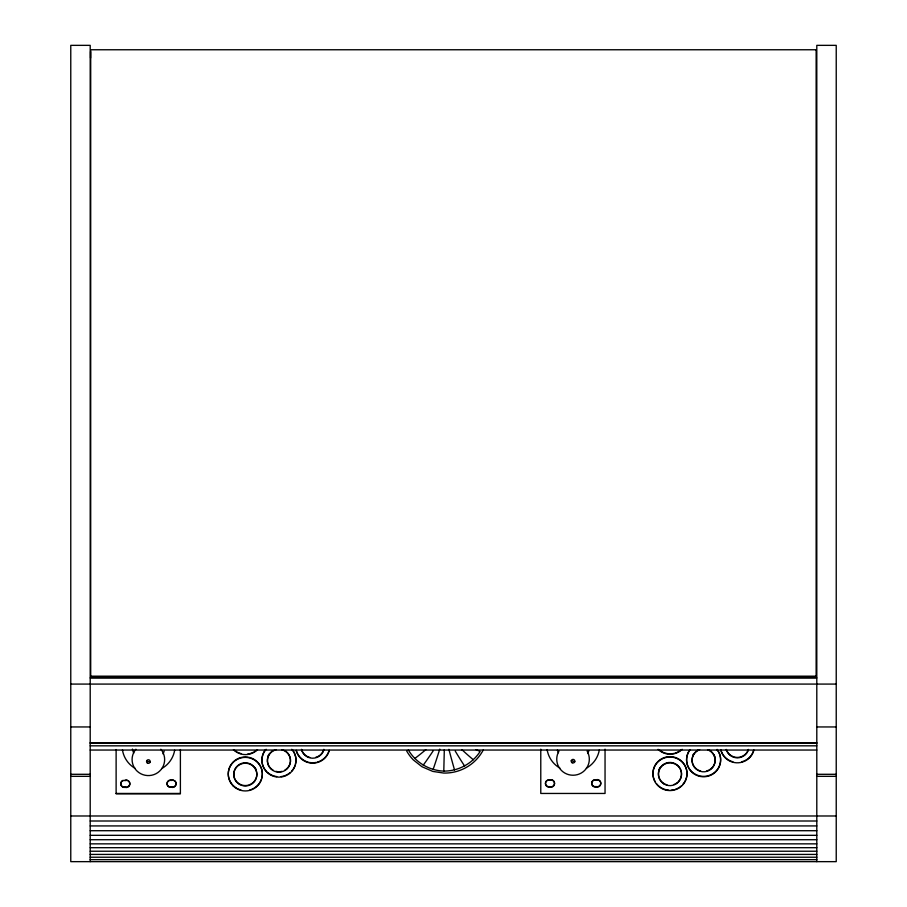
<?xml version="1.0" encoding="UTF-8"?>
<svg xmlns="http://www.w3.org/2000/svg" width="907" height="907" viewBox="0 0 907 907"><rect width="100%" height="100%" fill="white"/><g stroke="black" fill="none" stroke-linecap="round" stroke-linejoin="round"><path stroke-width="1.36" d="M444.305 749.783L443.795 771.109C429.294 770.565 415.655 762.515 408.343 749.942M443.795 771.109C458.318 771.177 472.298 763.717 480.143 751.461A66.256 9.807 31.6 0 1 476.016 749.613M90.7 676.18L816.141 676.18M90.201 677.914L816.799 677.914M70.769 684.082L836.231 684.082M70.769 726.949L90.201 726.949M816.799 726.949L836.231 726.949M90.201 742.81L816.799 742.81M90.201 743.162L816.799 743.162M90.201 745.826L816.799 745.826M90.201 750.044L816.799 750.044M70.769 774.295L90.201 774.295M816.799 774.295L836.231 774.295M70.769 776.335L90.201 776.335M816.799 776.335L836.231 776.335M116.119 793.455L180.391 793.455M70.769 815.983L836.231 815.983M90.201 821.005L816.799 821.005M90.201 825.926L816.799 825.926M90.201 830.71L816.799 830.71M90.201 835.324L816.799 835.324M90.201 839.712L816.799 839.712M90.201 843.85L816.799 843.85M90.201 847.694L816.799 847.694M90.201 851.231L816.799 851.231M90.201 854.417L816.799 854.417M90.201 857.228L816.799 857.228M90.201 859.643L816.799 859.643M571.274 760.724L574.789 761.653M146.617 761.075L150.12 762.005M816.799 861.65L816.799 45.35L836.231 45.35L836.231 861.65L70.769 861.65L70.769 45.35L90.201 45.35L90.201 861.65M605.048 749.182L605.048 793.455L540.776 793.455L540.776 749.182M596.046 786.936L596.046 786.573A3.639 3.594 0 0 0 600.797 783.16A3.639 3.594 0 0 0 596.046 779.737L596.046 780.088A3.56 3.503 0 0 0 591.693 783.512A3.56 3.503 0 0 0 596.046 786.936A3.639 3.594 0 0 0 600.797 783.512A3.639 3.594 0 0 0 596.046 780.088M547.703 779.975A3.56 3.503 0 0 1 549.801 779.816L549.801 780.179A3.56 3.503 0 0 0 545.447 783.591A3.56 3.503 0 0 0 549.801 787.015A3.639 3.594 0 0 0 554.551 783.591A3.639 3.594 0 0 0 549.801 780.179M546.785 780.496A3.56 3.503 0 0 0 549.801 786.664L549.801 787.015M180.391 749.533L180.391 793.806L116.119 793.806L116.119 749.533M173.634 780.099A3.639 3.594 0 0 0 171.389 780.088L171.389 780.439A3.56 3.503 0 0 0 167.035 783.863A3.56 3.503 0 0 0 171.389 787.287A3.639 3.594 0 0 0 176.139 783.863A3.639 3.594 0 0 0 171.389 780.439M174.643 780.61A3.639 3.594 0 0 1 171.389 786.936L171.389 787.287M125.132 780.53A3.639 3.594 0 0 1 129.882 783.954A3.639 3.594 0 0 1 125.132 787.367A3.56 3.503 0 0 1 120.778 783.954A3.56 3.503 0 0 1 125.132 780.53L125.132 780.179A3.639 3.594 0 0 1 127.377 780.19M128.386 780.7A3.639 3.594 0 0 1 125.132 787.015L125.132 787.367M90.553 51.563L90.553 58.037M483.227 750.044A43.445 42.799 0 0 1 443.761 773.07L432.798 771.415L421.959 766.721L413.309 759.896A43.445 42.799 0 0 1 406.608 750.883M439.748 749.137A66.256 3.209 -74 0 1 433.104 769.499M433.297 750.667A66.256 5.952 -59.2 0 1 423.195 765.202M425.802 749.692A66.256 8.288 -44.2 0 1 414.748 758.535M473.375 759.771A66.256 7.936 46.7 0 1 461.822 749.601M464.645 766.086A66.256 5.521 61.6 0 1 455.269 751.132M454.554 769.952A66.256 2.732 76.4 0 1 448.897 749.329M681.384 749.67A17.04 16.78 0 0 1 675.624 752.946M674.559 753.264A17.04 16.78 0 0 1 671.259 753.796M670.148 753.83A17.04 16.78 0 0 1 658.913 749.67M682.2 749.329A17.04 16.78 0 0 1 658.097 749.329M717.12 749.375A17.04 16.78 0 0 1 708.016 775.802M706.938 776.041A17.04 16.78 0 0 1 700.283 776.041M699.195 775.802A17.04 16.78 0 0 1 688.855 751.2M717.12 749.794A17.04 16.78 0 0 1 715.124 772.379A17.04 16.78 0 0 1 692.098 772.379A17.04 16.78 0 0 1 690.091 749.794M709.387 750.146A11.553 11.383 0 0 1 706.598 770.995M700.612 770.995A11.553 11.383 0 0 1 697.834 769.862M696.984 769.329A11.553 11.383 0 0 1 697.834 750.146M692.755 755.701A11.553 11.383 0 0 1 693.606 753.898M714.081 754.783A11.553 11.383 0 0 1 714.773 756.642M707.562 749.738A11.553 11.383 0 0 1 712.879 767.231A11.553 11.383 0 0 1 694.343 767.231A11.553 11.383 0 0 1 699.66 749.738M753.819 749.964A17.04 16.78 0 0 1 741.767 761.823M732.947 761.823A17.04 16.78 0 0 1 720.895 749.964M753.819 750.372A17.04 16.78 0 0 1 720.895 750.372M748.218 749.919A11.553 11.383 0 0 1 741.302 756.733M740.35 757.028A11.553 11.383 0 0 1 734.364 757.028M733.412 756.733A11.553 11.383 0 0 1 726.496 749.919M748.513 749.409A11.553 11.383 0 0 1 726.201 749.409M588.802 750.917A16.451 16.201 0 0 1 587.634 753.502M558.451 752.719A16.451 16.201 0 0 1 557.42 750.078M549.801 779.816A3.639 3.594 0 0 1 554.551 783.24A3.639 3.594 0 0 1 549.801 786.664M596.046 786.573A3.56 3.503 0 0 1 591.693 783.16A3.56 3.503 0 0 1 596.046 779.737M599.334 749.862A26.439 26.042 0 0 1 586.319 768.252M559.88 768.093A26.439 26.042 0 0 1 547.114 749.545M587.135 751.177A16.281 16.031 0 0 1 573.031 775.236A16.281 16.031 0 0 1 558.927 751.177M655.217 781.789A17.04 16.78 0 0 1 659.899 759.862A17.04 16.78 0 0 1 682.54 762.061A17.04 16.78 0 0 1 682.778 784.464M681.214 786.018A17.04 16.78 0 0 1 675.443 789.294M674.377 789.612A17.04 16.78 0 0 1 671.078 790.144M668.867 790.144A17.04 16.78 0 0 1 661.452 787.934M660.511 787.355A17.04 16.78 0 0 1 656.453 783.614M664.196 783.671A11.553 11.383 0 0 1 660.511 767.288A11.553 11.383 0 0 1 677.404 765.1A11.553 11.383 0 0 1 678.141 781.857M677.404 782.526A11.553 11.383 0 0 1 673.924 784.51M666.985 784.804A11.553 11.383 0 0 1 665.092 784.124M659.117 769.51A11.553 11.383 0 0 1 659.967 767.707M295.081 765.338A17.04 16.78 0 0 1 291.748 771.007M290.183 772.56A17.04 16.78 0 0 1 287.462 774.476M286.487 774.986A17.04 16.78 0 0 1 281.17 776.585M276.726 776.585A17.04 16.78 0 0 1 267.712 772.56M266.896 771.812A17.04 16.78 0 0 1 265.434 749.726M292.462 749.726A17.04 16.78 0 0 1 295.399 764.284M291.748 749.295A17.04 16.78 0 0 1 290.728 772.481A17.04 16.78 0 0 1 267.168 772.481A17.04 16.78 0 0 1 266.136 749.295M284.719 750.508A11.553 11.383 0 0 1 284.719 770.213M281.941 771.347A11.553 11.383 0 0 1 275.955 771.347M273.166 770.213A11.553 11.383 0 0 1 273.166 750.508M267.78 756.994A11.553 11.383 0 0 1 268.937 754.25M281.941 749.794A11.553 11.383 0 0 1 288.415 767.311A11.553 11.383 0 0 1 269.481 767.311A11.553 11.383 0 0 1 275.955 749.794M329.15 750.316A17.04 16.78 0 0 1 317.099 762.186M316.021 762.436A17.04 16.78 0 0 1 309.366 762.436M308.289 762.186A17.04 16.78 0 0 1 296.238 750.316M329.15 750.735A17.04 16.78 0 0 1 296.238 750.735M323.856 749.329A11.553 11.383 0 0 1 315.681 757.379M309.706 757.379A11.553 11.383 0 0 1 306.917 756.245M306.067 755.712A11.553 11.383 0 0 1 301.532 749.329M323.856 749.76A11.553 11.383 0 0 1 301.532 749.76M255.853 750.724A17.04 16.78 0 0 1 254.005 751.937M253.03 752.459A17.04 16.78 0 0 1 247.713 754.046M241.081 753.615A17.04 16.78 0 0 1 237.94 752.459M236.965 751.937A17.04 16.78 0 0 1 234.244 750.021M257.531 749.692A17.04 16.78 0 0 1 233.439 749.692M261.443 779.147A17.04 16.78 0 0 1 253.824 788.285M252.849 788.807A17.04 16.78 0 0 1 249.72 789.963M240.899 789.963A17.04 16.78 0 0 1 237.77 788.807M236.795 788.285A17.04 16.78 0 0 1 229.176 779.147M228.847 778.093A17.04 16.78 0 0 1 245.309 756.971A17.04 16.78 0 0 1 261.772 778.093M241.364 784.861A11.553 11.383 0 0 1 236.047 767.379A11.553 11.383 0 0 1 254.584 767.379A11.553 11.383 0 0 1 249.255 784.861M248.303 785.156A11.553 11.383 0 0 1 242.316 785.156M255.32 768.059A11.553 11.383 0 0 1 256.171 769.862M164.133 751.268A16.451 16.201 0 0 1 162.965 753.853M133.782 753.071A16.451 16.201 0 0 1 132.422 749.057M125.132 787.015A3.56 3.503 0 0 1 120.937 784.634A3.56 3.503 0 0 1 123.046 780.326M171.389 786.936A3.56 3.503 0 0 1 167.035 783.512A3.56 3.503 0 0 1 171.389 780.088M174.666 750.214A26.439 26.042 0 0 1 161.661 768.614M135.222 768.444A26.439 26.042 0 0 1 122.445 749.896M160.834 749.239A16.281 16.031 0 0 1 159.541 771.211A16.281 16.031 0 0 1 137.195 771.211A16.281 16.031 0 0 1 135.903 749.239M816.141 49.76L90.7 49.76L90.7 677.54L816.141 677.54L816.141 49.76M572.124 762.742A1.814 1.791 0 0 0 574.845 761.188A1.814 1.791 0 0 0 572.124 759.635A1.814 1.791 0 0 0 572.124 762.742M661.452 788.342A17.04 16.78 0 0 0 687.007 773.818A17.04 16.78 0 0 0 661.452 759.284A17.04 16.78 0 0 0 661.452 788.342M664.196 784.102A11.553 11.383 0 0 0 681.531 774.238A11.553 11.383 0 0 0 664.196 764.386A11.553 11.383 0 0 0 664.196 784.102M233.258 786.029A17.04 16.78 0 0 0 261.772 778.512A17.04 16.78 0 0 0 240.899 757.957A17.04 16.78 0 0 0 233.258 786.029M239.539 784.453A11.553 11.383 0 0 0 256.862 774.601A11.553 11.383 0 0 0 239.539 764.737A11.553 11.383 0 0 0 239.539 784.453M147.456 763.093A1.814 1.791 0 0 0 150.188 761.54A1.814 1.791 0 0 0 147.456 759.998A1.814 1.791 0 0 0 147.456 763.093"/></g></svg>
